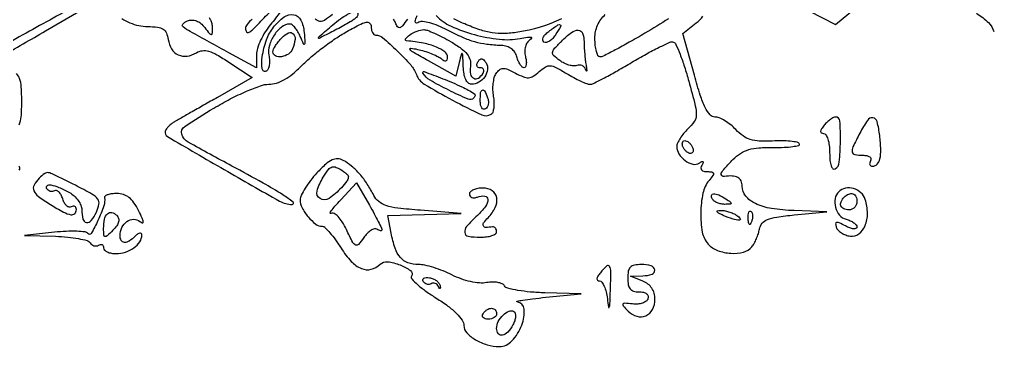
# Model space of a CAD drawing. Extents: x 21 to 741, y 101 to 447.
# Drawn here: x 311.6 to 490, y 109 to 168.8 of the extents above; entities that cross this region are included whole.
import ezdxf

# ---------------------------------------------------------------- set-up
doc = ezdxf.new("R2010")
doc.units = 0

msp = doc.modelspace()

# ---------------------------------------------------------------- linework, layer by layer
for points in [[(308.075393, 161.969443, 0.001503), (312.256882, 164.373829, 0.001571), (316.363041, 166.768612), (326.226082, 172.562509)], [(456.177053, 170.410281), (461.075562, 167.928018), (465.584008, 171.622351, 0.018158)], [(320.24192, 170.430493, 0.006368), (310.321758, 164.96383, 0.006493)], [(359.361639, 170.26619, -0.02589), (357.588894, 167.923275, 0.034384), (356.598077, 166.566523, 0.030698), (355.760488, 165.035673, 0.032007), (355.180352, 163.563043, 0.077978), (355, 162.413651), (355, 159.980752), (349.947692, 162.740376, -0.000724), (342.859544, 166.625338, -0.037764), (341.553382, 167.477959, -0.443406), (341.508739, 168.019371, -0.11347), (342.333635, 168.574533, -0.087532), (343.180584, 168.73899, -0.094654), (344.008188, 168.595584, -0.084869), (344.793657, 168.135731, -0.055981), (345.516241, 167.375425, 0.007839), (346.375421, 166.277023, 0.193608), (346.705613, 166.092831, 0.42059), (346.910357, 166.255009, 0.02146), (346.968197, 167.190983, 0.05494), (346.904946, 167.884397, 0.050225), (346.692116, 168.569749, 0.053584), (346.370692, 169.146366, 0.100745)], [(354.213233, 168.920575, 0.04312), (353.273439, 167.934609, 0.170432), (353, 167.155715, 0.148554), (353.17082, 166.593462, 0.362482), (353.55724, 166.480086, 0.091008), (354.275754, 166.962866, 0.012496), (355.540469, 168.260218, -0.020346), (357.865567, 170.571604, -0.230134)], [(368.913574, 169.728933, -0.027104), (367.478524, 168.690369, -0.181578), (366.632799, 168.507429, -0.141057), (365.761645, 168.90325, -0.014311)], [(387.929752, 169.574776, 0.097436), (390.646602, 167.625543, 0.040545), (394.909949, 166.083571, 0.040421), (399.502331, 165.223211, 0.073591), (403.307421, 165.385087, -0.0112), (404.641751, 165.610062, -0.075458), (405.310749, 165.606052, -0.523585), (405.403084, 165.414657, -0.121602), (405.106601, 165.10096, 0.103926), (404.591506, 164.592725, 0.077843), (404.258628, 163.866175, 0.070732), (404.143267, 163.004059, 0.061972), (404.262982, 162.102358, -0.033655), (404.416708, 161.29649, -0.058783), (404.419274, 160.617568, -0.088456), (404.282664, 160.159953, -0.283293), (404.023012, 160, -0.195045), (403.683202, 160.137799, -0.054916), (403.311617, 160.5875, -0.046569), (402.968443, 161.234346, -0.034746), (402.710251, 162, 0.084366), (402.332153, 162.837404, 0.088091), (401.703105, 163.488507, 0.083206), (400.855605, 163.909316, 0.065645), (399.84362, 164.076511, -0.022499), (397.17453, 164.28412, -0.039345), (395.003083, 164.727157, -0.035414), (392.779073, 165.54078, -0.014745), (389.900772, 166.934703, 0.022793), (388.27585, 167.689603, 0.029935), (386.728466, 168.218722, 0.030501), (385.435685, 168.492439, 0.177128), (384.76417, 168.354249, -0.086718), (384.332166, 168.181415, -0.400481), (384.124123, 168.310194, -0.141934), (384.135867, 168.74023, -0.019802), (384.443515, 169.585955, 0.007717)], [(430.493996, 168.976001, -0.008356), (426.164898, 166.324975, -0.00508), (423.288007, 164.667842, -0.007397), (420.71573, 163.270461, -0.004069), (418.526231, 162.145261, -0.117175), (417.914898, 162, -0.286092), (417.561454, 162.220263, -0.048395), (417.268751, 162.99911, -0.040302), (417.066301, 164.097861, -0.025418), (417, 165.401224, -0.1024), (417.493821, 167.787173, -0.105005), (418.892208, 169.756671, -0.056071)], [(486.927853, 169.973206, -0.055821), (489.101446, 168.267235, -0.129134), (490.071162, 166.638374, -0.065418)], [(330.305548, 169.026595, 0.044717), (331.823586, 168.235176, 0.045573), (333.429984, 167.73805, 0.048408), (335.067425, 167.553396, -0.026751), (336.873205, 167.428519, -0.110149), (337.899383, 167.063272, -0.151534), (338.495882, 166.367401, -0.06687), (338.827564, 165.188851, 0.1036), (339.452242, 163.462855, 0.145369), (340.667882, 162.37854, 0.146024), (342.27391, 162.136394, 0.104856), (343.98912, 162.761132, -0.110231), (345.060854, 163.138643, -0.100786), (346.229003, 163.042876, -0.059894), (347.730102, 162.404081, -0.015701), (349.959243, 161.026982), (354.205177, 158.216059), (347.852588, 154.592056, -0.000177), (345.314666, 153.145424, -0.000217), (342.942932, 151.795998, -0.00018), (340.948144, 150.66314, -0.001569), (340.059519, 150.162584, 0.036185), (339.48491, 149.784316, 0.032598), (338.949181, 149.314726, 0.034119), (338.524769, 148.828583, 0.08212), (338.302448, 148.407344, 0.354652), (338.670932, 147.428011, 0.001534), (349.110367, 141.36416, 0.002877), (359.225115, 135.607637, 0.128615), (361.548268, 135, 0.706822), (361.694345, 135.412669, 0.028566), (359.828025, 136.754416, 0.014627), (356.232497, 138.894791, 0.004114), (350.5, 142.0225, -0.004389), (342.511385, 146.386862, -0.192797), (341.331363, 147.842866, -0.333701), (341.845814, 149.278896, -0.011472), (347.213228, 152.641679, -0.014997), (350.204814, 154.302329, -0.017032), (353.167966, 155.707119, -0.016414), (355.747519, 156.724933, -0.084926), (357.252188, 156.988716, 0.076005), (358.648264, 157.208028, 0.051218), (360.130383, 157.851998, 0.043716), (361.673394, 158.90674, 0.028947), (363.252188, 160.362462, -0.024858), (364.836113, 161.847048, -0.013036), (366.941268, 163.53989, -0.012936), (369.194336, 165.166546, -0.019355), (371.25, 166.457483, -0.008457), (373.791973, 167.863145, -0.063375), (375.077201, 168.349309, -0.235979), (375.715125, 168.201004, -0.223329), (376, 167.595022, 0.04943), (376.060489, 166.984647, 0.069424), (376.240843, 166.468538, 0.089595), (376.506862, 166.121154, 0.186768), (376.819892, 166, -0.178518), (378.116401, 165.521863, -0.015374), (380.773336, 163.10861, -0.019265), (383.254453, 160.51976, -0.094536), (384.286042, 158.787503, 0.170541), (385.734663, 157.019522, 0.014635), (390.895336, 154.083478, 0.012364), (396.260028, 151.403721, 0.253241), (398.006986, 151.504317, 0.173716), (398.330333, 151.909762, 0.049568), (398.516813, 152.705584, 0.043513), (398.56113, 153.708843, 0.034398), (398.440113, 154.788773, -0.038737), (398.321867, 155.933536, -0.034344), (398.373574, 157.130627, -0.035968), (398.573151, 158.204603, -0.08243), (398.907831, 158.953786, -0.068294), (399.528404, 159.659924, -0.173953), (400.15525, 159.90231, -0.109876), (400.988036, 159.738374, -0.019541), (402.425248, 159.040006, 0.026525), (403.894572, 158.351221, 0.111826), (404.849148, 158.194631, 0.12913), (405.703788, 158.474981, 0.04046), (406.781524, 159.302282, -0.044395), (407.922428, 160.163911, -0.15748), (408.800694, 160.384154, -0.105691), (409.844451, 160.087075, -0.014623), (411.815409, 158.966062, 0.012965), (413.128742, 158.213309, 0.015614), (414.401406, 157.577531, 0.01434), (415.495328, 157.110643, 0.093954), (416.078944, 157, 0.115083), (416.745835, 157.155555, 0.005743), (418.761587, 158.178982, 0.008994), (421.139798, 159.475963, 0.006364), (423.764112, 161.013554, -0.009166), (426.383023, 162.528328, -0.013451), (428.743798, 163.754826, -0.008758), (430.734073, 164.679038, -0.186873), (431.371531, 164.70949, -0.209784), (431.826871, 164.297613, -0.011444), (432.594774, 162.476356, -0.0162), (433.41077, 160.196651, -0.010989), (434.197708, 157.553351, -0.00521), (435.375868, 153.069663, -0.066373), (435.573427, 151.343975, -0.147215), (435.192827, 150.159474, -0.05444), (434.035515, 148.81846, 0.03187), (433.256543, 147.994029, 0.032939), (432.597932, 147.085935, 0.034887), (432.137994, 146.227538, 0.105928), (432, 145.58349, 0.143543), (432.396556, 144.230633, 0.092181), (433.524302, 143.030032, 0.099472), (434.926959, 142.379013, 0.200064), (436.110704, 142.568419, -0.025541), (436.600362, 142.837514, -0.297903), (436.806645, 142.811042, -0.337512), (436.847766, 142.620997, -0.028921), (436.595492, 142.154508, 0.105962), (436.428648, 141.686481, 0.210275), (436.536595, 141.315565, 0.160249), (436.921878, 141.076539, 0.059441), (437.563428, 141, -0.031682), (438.441192, 140.944326, -0.316484), (438.698451, 140.709565, -0.213957), (438.613938, 140.299991, -0.016922), (437.917775, 139.400926, 0.121757), (436.784922, 137.058149, 0.048096), (436.382191, 133.47618, 0.047985), (436.666517, 129.932038, 0.140269), (437.733157, 127.75, 0.120341), (439.462372, 126.57236, 0.074189), (441.88201, 126.056023, 0.077201), (444.23753, 126.273254, 0.162098), (445.769947, 127.25, 0.046469), (446.185451, 127.871823, 0.023587), (446.594304, 128.720313, 0.023208), (446.936739, 129.642755, 0.031976), (447.151179, 130.5, -0.129489), (447.639471, 131.540614, -0.122801), (448.58568, 132.230713, -0.060713), (450.299492, 132.694867, -0.011598), (453.508788, 133.081892), (459.5, 133.663785), (453.5, 133.863696, -0.029858), (449.337542, 134.251941, -0.07247), (446.394351, 135.153965, -0.113604), (444.640522, 136.53864, -0.17069), (444, 138.360243, 0.118167), (443.776911, 139.29102, 0.152266), (443.166328, 139.917316, 0.113661), (442.150579, 140.197929, 0.049989), (440.75, 140.118421, -0.219406), (440.234368, 140.264109, -0.344648), (440.147503, 140.693361, -0.068908), (440.788614, 141.627002, -0.01149), (442.294929, 143.204545, -0.052021), (443.698059, 144.342839, -0.07207), (445.166063, 145.022727, -0.056205), (447.030001, 145.357175, -0.019885), (449.744938, 145.426378, 0.013483), (451.690534, 145.451057, 0.025578), (453.250549, 145.593084, 0.029208), (454.325978, 145.811458, 0.503457), (454.439884, 146.097269, 0.211918), (454.030694, 146.37695, 0.019928), (452.796459, 146.553475, 0.022808), (451.244292, 146.641424, 0.015936), (449.491392, 146.604825, -0.023742), (447.11552, 146.592305, -0.065144), (445.466311, 146.879325, -0.079361), (444.138988, 147.538274, -0.049394), (442.827203, 148.683934, 0.034391), (441.871723, 149.57023, 0.03413), (440.80143, 150.319656, 0.036176), (439.776584, 150.840644, 0.099827), (438.986377, 151, -0.217961), (438.085456, 151.412319, -0.063632), (437.222256, 152.71477, -0.037046), (436.307092, 154.978816, -0.010311), (435.214265, 158.648221), (433.107148, 166.296442), (435.553574, 168.220801, 0.053838), (436.798415, 169.437798, 0.086766)], [(382.636885, 168.891968, -0.014172), (381.735546, 167.679746, -0.157093), (381.240768, 167.347418, -0.328659), (380.846914, 167.493536, -0.053565), (380.452127, 168.264158, 0.087047), (380.082506, 168.88069, 0.109231)], [(410.871265, 168.969882, -0.075207), (402.866755, 166.502727, -0.029787), (400.348465, 166.277259, -0.04648), (398.176821, 166.41459, -0.042362), (395.928949, 166.966396, -0.020219), (393.1478, 168.031764, -0.013441), (391.175235, 168.943923, -0.0202)], [(311.506487, 149.564819, 0.095577), (311.901337, 151.057647, 0.017002), (312, 153.958292, 0.015302), (311.919982, 156.572285, 0.071408), (311.615763, 158.044463, 0.127313), (311.008968, 158.932144, 0.103008)], [(311.511081, 141.295979, 0.4593), (311.455056, 142.023155, 0.017086)]]:
    msp.add_lwpolyline(points, format="xyb")
for points in [[(363.734264, 166.491449, -0.002274), (363.87527, 164.579174, -0.21268), (363.782061, 164.323873, -0.531784), (363.62206, 164.352307, -0.004283), (363.016489, 165.75, 0.033763), (362.581412, 166.611226, 0.042349), (362.061877, 167.339063, 0.047833), (361.538181, 167.847505, 0.170378), (361.103653, 168, 0.167173), (359.646772, 167.498894, 0.079117), (358.275125, 166.027495, 0.075555), (357.371108, 164.115181, 0.120493), (357.279485, 162.318299, -0.036865), (357.388815, 161.373342, -0.045806), (357.344564, 160.490088, -0.052552), (357.167505, 159.786741, -0.167953), (356.865891, 159.417116, -0.538159), (356.051384, 159.794458, -0.076199), (356.057126, 162.035839, -0.04714), (356.838288, 165.109514, -0.081034), (358.113121, 167.41668, -0.067578), (360.059412, 169.301405, -0.202063), (361.824456, 169.725158, -0.244599), (363.12577, 168.750368, -0.092753)], [(372.856763, 168.838409, -0.015823), (372.136754, 168.387035, -0.004798), (371.017299, 167.747971, -0.0048), (369.74807, 167.055361, -0.005212), (368.5, 166.406385, -0.002423), (366.47463, 165.392212, -0.66656), (366.36653, 165.486349, -0.13562), (366.572222, 165.79281, -0.000944), (368.983426, 167.857728, -0.019994), (370.38144, 168.956959, -0.02931), (371.700138, 169.797993, -0.028937), (372.803699, 170.332806, -0.241272), (373.340188, 170.289752, -0.177609), (373.559803, 170.010071, -0.160263), (373.558434, 169.640772, -0.107687), (373.312576, 169.226948, -0.057203)], [(409.808323, 166.064683, -0.04703), (409.275687, 165.36728, -0.06681), (408.675275, 164.870579, -0.086711), (408.103001, 164.638856, -0.1937), (407.648358, 164.717327, -0.232344), (407.438864, 165.051004, -0.134714), (407.517745, 165.528359, -0.082941), (407.90212, 166.093731, -0.044239), (408.539639, 166.652643, -0.005728), (410.230219, 167.859349, -0.266674), (410.636925, 167.894922, -0.440907), (410.730552, 167.598857, -0.008501)], [(361.625714, 163.467011, -0.156711), (360.867576, 162.524296, -0.109225), (359.582889, 162.033367, -0.147863), (358.463566, 162.198153, -0.290542), (358, 162.928571, -0.115384), (358.109571, 163.397059, -0.028778), (358.500949, 164.085324, -0.02787), (359.05261, 164.841446, -0.024845), (359.705357, 165.5625, -0.08985), (360.890694, 166.384229, -0.324727), (361.739189, 166.211338, -0.222105), (362.062709, 165.182641, -0.058565)], [(390.649828, 164.75, -0.022848), (392.526916, 163.535904, -0.071486), (393.6113, 162.5, -0.106228), (394.12196, 161.45321, -0.096324), (394.18235, 160.25, 0.08424), (394.218726, 158.860602, 0.224123), (394.792968, 158.081584, 0.276559), (395.646964, 158.120046, 0.10857), (396.5, 159, 0.088621), (396.651081, 159.381806, 0.167455), (396.608064, 159.70625, 0.177706), (396.378351, 159.922582, 0.101261), (396, 160, -0.116231), (395.628633, 160.087511, -0.185647), (395.411318, 160.325112, -0.155459), (395.387886, 160.683609, -0.077755), (395.565983, 161.106763, -0.074339), (395.924617, 161.530843, -0.219308), (396.281746, 161.636883, -0.174318), (396.654843, 161.438684, -0.045967), (397.067798, 160.890301, -0.170512), (397.333444, 159.678482, -0.121351), (396.83498, 158.368108, -0.11197), (395.739299, 157.362076, -0.130676), (394.377555, 157, -0.18791), (393.796143, 157.226504, -0.099441), (393.333712, 157.861285, -0.066731), (393.019633, 158.883512, -0.032122), (392.881685, 160.25, 0.001845), (392.798111, 162.334096, 0.191041), (392.682574, 162.591913, 0.573357), (392.538078, 162.552041, 0.003687), (392.131685, 160.980112), (391.5, 158.460223), (386.5, 161.250816, -0.004077), (383.882335, 162.739909, -0.073122), (383.127151, 163.339867, -0.689291), (383.242555, 163.576627, -0.031599), (384.5, 163.382817, -0.019893), (385.740237, 163.058349, -0.018317), (386.985937, 162.628473, -0.01867), (388.067403, 162.163239, -0.055951), (388.75, 161.739668, 0.035221), (389.31447, 161.35618, 0.166755), (389.692487, 161.281177, 0.277329), (389.920364, 161.463822, 0.088751), (390, 161.90894, 0.232937), (389.503443, 162.916969, 0.067964), (387.959161, 163.800456, 0.04848), (385.584923, 164.50134, 0.024655), (382.5, 164.938802, -0.570385), (382.323068, 165.312192, -0.100404), (383.022075, 165.998803, -0.046754), (384.427209, 166.735473, -0.094302), (385.647926, 166.984687, -0.095253), (386.307889, 166.866915, -0.01341), (387.590755, 166.334564, -0.014897), (389.090097, 165.610384, -0.012172)], [(415.013655, 164.75, 0.011857), (415.04365, 163.743114, 0.007547), (415.124002, 162.573437, 0.00758), (415.237618, 161.427699, 0.013941), (415.370131, 160.5, -0.007826), (415.481555, 159.782714, -0.058294), (415.489131, 159.438406, -0.72458), (415.421077, 159.423025, -0.050434), (415.293826, 159.694574, 0.102717), (415.0408, 160.11463, 0.101621), (414.640605, 160.401167, 0.100146), (414.154742, 160.50941, 0.096797), (413.658656, 160.422508, -0.115586), (413.059237, 160.340325, -0.047672), (412.249496, 160.495355, -0.043802), (411.375892, 160.836193, -0.042985), (410.56915, 161.325778, -0.027366), (409.47135, 162.22464, -0.231231), (409.243677, 162.802171, -0.165192), (409.524258, 163.454161, -0.012896), (410.847844, 164.847844, -0.031721), (412.705344, 166.483508, -0.172182), (413.96064, 166.896071, -0.311387), (414.737068, 166.333261, -0.083635)], [(394.916667, 155.269949, -0.173066), (395.029886, 155.121994, -0.123314), (395.04357, 154.91193, -0.092059), (394.950731, 154.668197, -0.059535), (394.763572, 154.430239, -0.308878), (393.787316, 154.246294, -0.01146), (390.213714, 155.910579, -0.01653), (386.801373, 157.738683, -0.123711), (385.494986, 159.008113, -0.710315), (385.731825, 159.300001, -0.007906), (389.131154, 158.013103, -0.012461), (392.628575, 156.523556, -0.036849)], [(397.349337, 154.532025, -0.066719), (397.493102, 153.926665, -0.072258), (397.466258, 153.321649, -0.081026), (397.279146, 152.809536, -0.126981), (396.956326, 152.473008, -0.214542), (396.594852, 152.42542, -0.177225), (396.280921, 152.660421, -0.099152), (396.068264, 153.193244, -0.045552), (396, 153.940983, -0.020503), (396.063011, 155.476999, -0.275668), (396.377209, 155.917133, -0.395517), (396.794126, 155.769457, -0.027681)], [(459, 149.5, 0.024942), (458.48229, 148.808783, 0.128583), (458.325424, 148.361364, 0.300026), (458.467821, 148.101643, 0.122183), (458.877555, 148, -0.262713), (459.310463, 147.755676, -0.059485), (459.671155, 146.957307, -0.04671), (459.918697, 145.808069, -0.02971), (460, 144.440983, 0.023007), (460.06479, 143.033693, 0.059005), (460.276831, 142.038303, 0.125298), (460.602477, 141.538053, 0.336396), (461, 141.5, 0.234457), (461.772942, 142.742149, 0.020789), (461.979706, 146.534962, 0.019434), (461.882198, 150.287978, 0.395348), (461.122445, 151, 0.117955), (460.700558, 150.899069, 0.036411), (460.136985, 150.559375, 0.034151), (459.54111, 150.074049, 0.031583)], [(465.52568, 148.04966, 0.008875), (464.276848, 145.525878, 0.14416), (464.131906, 144.600705, 0.327891), (464.586006, 144.127344, 0.043145), (466.059017, 144, -0.047867), (466.804599, 143.928459, -0.104212), (467.33165, 143.70625, -0.181468), (467.558599, 143.378123, -0.202618), (467.5, 143, 0.074422), (467.336022, 142.617505, 0.151112), (467.350121, 142.29375, 0.187673), (467.535826, 142.079653, 0.121914), (467.85765, 142, 0.209976), (468.693909, 142.367386, 0.12868), (469.206212, 143.334912, 0.066654), (469.372696, 145.029985, 0.020255), (469.177032, 147.609313, 0.032925), (468.709321, 150.150073, 0.310132), (467.919355, 150.844986, 0.281231), (466.912127, 150.385145, 0.02925)], [(435, 144.881966, -0.117858), (434.920761, 144.550471, -0.186277), (434.70625, 144.357263, -0.154201), (434.382383, 144.338175, -0.076764), (434, 144.5, -0.064269), (433.617474, 144.810561, -0.051777), (433.29375, 145.230237, -0.053414), (433.073533, 145.689814, -0.085235), (433, 146.118034, -0.117858), (433.079239, 146.449529, -0.186277), (433.29375, 146.642737, -0.154201), (433.617617, 146.661825, -0.076764), (434, 146.5, -0.064269), (434.382526, 146.189439, -0.051777), (434.70625, 145.769763, -0.053414), (434.926467, 145.310186, -0.085235)], [(366.060333, 140.755371, 0.023391), (364.892125, 139.385868, 0.026247), (363.90415, 137.963185, 0.02685), (363.200586, 136.677825, 0.111553), (363.004627, 135.821429, 0.122331), (363.358558, 134.379483, 0.053809), (364.461931, 132.737478, 0.05404), (365.84575, 131.412594, 0.165401), (367.058884, 131, -0.199125), (367.545437, 130.79823, -0.01854), (368.447573, 129.825, -0.02158), (369.466027, 128.532271, -0.015258), (370.5, 127, 0.045885), (372.36835, 124.566656, 0.108578), (374.23398, 123.26834, 0.158479), (376.012535, 123.130538, 0.13796), (377.647874, 124.047874, -0.23205), (379.002398, 124.510878, -0.059524), (381.312361, 123.931943, -0.069091), (383.209432, 122.889557, -0.389006), (383.407564, 121.850436, 0.338417), (383.456828, 121.354766, 0.023879), (384.52014, 120.320925, 0.025965), (386.036964, 119.115063, 0.015898), (387.938921, 117.847188, -0.020101), (390.061054, 116.406631, -0.036239), (391.655865, 115.038568, -0.044862), (392.690239, 113.809687, -0.153694), (393, 112.825773, 0.190853), (393.522243, 111.50743, 0.071132), (395.10634, 110.240959, 0.063114), (397.257084, 109.315508, 0.070186), (399.493671, 109, 0.210422), (401.798438, 110.014886, 0.090759), (403.619598, 112.918472, 0.11757), (404.042962, 115.8157, 0.349417), (402.75, 117.172599, -0.832488), (402.744862, 117.286428, -0.017779), (403.776563, 117.486845, -0.009731), (405.587871, 117.736287, -0.004248), (408, 118), (414.5, 118.654802), (407.809017, 118.827401, -0.01498), (405.196692, 118.973185, -0.021147), (402.884866, 119.270711, -0.018031), (401.042523, 119.656349, -0.196166), (400.4418, 120.09417, 0.153449), (399.996908, 120.47866, 0.057295), (399.197672, 120.720394, 0.049909), (398.20451, 120.799525, 0.042189), (397.156075, 120.689504, -0.068547), (395.864465, 120.622274, -0.033321), (394.227915, 120.872115, -0.031357), (392.475216, 121.377637, -0.032073), (390.81313, 122.095334, 0.022881), (389.206369, 122.824446, 0.019988), (387.466269, 123.440504, 0.020466), (385.847539, 123.870027, 0.054665), (384.662283, 124, -0.08459), (382.752525, 124.32542, -0.130187), (381.373418, 125.261797, -0.09811), (380.389798, 126.980481, -0.03426), (379.665713, 129.75), (379.05, 133), (385.775, 133.180158), (392.5, 133.360316), (385.024365, 133.930158, -0.009104), (380.915534, 134.318716, -0.048828), (378.718742, 134.787111, -0.094871), (377.390228, 135.507416, -0.106459), (376.485323, 136.643348, 0.029347), (375.290863, 138.733228, 0.034865), (373.920085, 140.545367, 0.037851), (372.432461, 142.010607, 0.052738), (370.88795, 143.059967, 0.110286), (369.855661, 143.347566, 0.124999), (368.84972, 143.147128, 0.074221), (367.683297, 142.360119, 0.019016)], [(370.960237, 141.045737, -0.0661), (371.652906, 140.46703, -0.223004), (371.824993, 139.918426, -0.131894), (371.537668, 139.233381, -0.01904), (370.555249, 138.06105, -0.061911), (368.295332, 136.112413, -0.287617), (366.649834, 136.066674, -0.341818), (366.09879, 137.447374, -0.069926), (367.240547, 140.013569, -0.02254), (368.199982, 141.40603, -0.164389), (368.861369, 141.855159, -0.181839), (369.623632, 141.787084, -0.028802)], [(315.2, 139.8, 0.072532), (314.260567, 138.539792, 0.228504), (314.21288, 137.514636, 0.134646), (315.044532, 136.465968, 0.021277), (317.25, 134.98904, 0.012127), (319.670095, 133.592833, 0.076568), (321.005158, 133.111258, 0.250696), (321.697056, 133.32371, 0.197928), (322, 134.059017, 0.098514), (321.928451, 134.418634, 0.175782), (321.727399, 134.638471, 0.169704), (321.426205, 134.682695, 0.091039), (321.071996, 134.544496, -0.210564), (320.667763, 134.488145, -0.118141), (320.227421, 134.735466, -0.080874), (319.814444, 135.264887, -0.048471), (319.5, 136, 0.044625), (319.190758, 136.738577, 0.075454), (318.792877, 137.277079, 0.112214), (318.374927, 137.539312, 0.226358), (317.997102, 137.498209, -0.10729), (317.62544, 137.366817, -0.099528), (317.221928, 137.396063, -0.095804), (316.848725, 137.581794, -0.091357), (316.564335, 137.895903, -0.380026), (316.653235, 138.405339, -0.214232), (317.306423, 138.571852, -0.059551), (318.803581, 138.122732, -0.02308), (320.75, 137.166724, -0.058862), (321.61055, 136.551991, -0.052949), (322.339063, 135.733199, -0.056233), (322.835151, 134.844166, -0.099482), (323, 134.023833, 0.058176), (323.199255, 132.317111, 0.302234), (323.858097, 131.70168, 0.277358), (324.737943, 132.049819, 0.053042), (325.670256, 133.581023, 0.064853), (326.141529, 135.04513, 0.21477), (325.905342, 136.005179, 0.101139), (324.851993, 136.9012, 0.009452), (321.821705, 138.49566, 0.001694), (317.81667, 140.490311, 0.066146), (316.877342, 140.808478, 0.209795), (316.199648, 140.65757, 0.038194)], [(378, 130.338909, -0.292828), (377.920716, 130.215142, -0.140459), (377.726349, 130.185319, -0.072716), (377.42601, 130.269094, -0.034107), (377.068422, 130.457713, 0.209054), (376.603615, 130.523879, 0.074173), (375.976476, 130.244686, 0.057882), (375.293332, 129.689362, 0.040421), (374.659334, 128.924018, -0.025172), (373.68763, 127.675463, -0.335138), (373.152602, 127.560099, -0.167761), (372.630301, 128.063329, -0.007125), (371.481154, 130.398472, 0.027753), (370.718854, 131.798648, 0.053687), (369.936645, 132.80377, 0.078941), (369.217162, 133.344674, 0.255994), (368.640242, 133.336521, -0.654033), (368.522633, 133.424646, -0.097845), (368.694561, 133.803782, -0.023754), (369.375722, 134.666554, -0.00846), (370.426349, 135.834125), (373.352697, 138.977574), (375.676349, 134.886714, -0.004469), (376.566718, 133.286045, -0.006583), (377.317427, 131.863316, -0.003352), (377.927503, 130.649269, -0.115244)], [(394, 136.893011, 0.154099), (394.118415, 136.517917, 0.15229), (394.431218, 136.276674, 0.114223), (394.906415, 136.215885, 0.066643), (395.467975, 136.349337, -0.114629), (396.833707, 136.539216, -0.387956), (397.389583, 135.931064, -0.162719), (396.954665, 134.6285, -0.042962), (395.46918, 132.971046, 0.021709), (393.490919, 130.943913, 0.219075), (393.152657, 129.844375, 0.33126), (393.806063, 129.174098, 0.039615), (396, 129, 0.031626), (397.149251, 129.072766, 0.048861), (398.11875, 129.29375, 0.06271), (398.790443, 129.615738, 0.254951), (399, 130, 0.075146), (398.943594, 130.373191, 0.101574), (398.779688, 130.671464, 0.119953), (398.535622, 130.848335, 0.137085), (398.25, 130.881579, -0.037624), (397.027349, 130.781848, -0.288776), (396.560359, 131.072082, -0.280284), (396.612828, 131.628132, -0.036209), (397.428571, 132.571429, 0.083325), (398.749524, 134.425138, 0.156837), (399.006531, 136.226385, 0.208433), (398.169939, 137.502197, 0.145877), (396.5, 138, 0.042346), (395.542888, 137.918794, 0.06197), (394.734375, 137.674822, 0.081387), (394.186274, 137.316301, 0.2103)], [(461.666667, 137.333333, 0.154476), (461.013903, 136.076025, 0.108116), (461.083105, 134.469698, 0.108633), (461.815538, 133.045021, 0.157209), (463, 132.289749, -0.040443), (463.765421, 132.021899, -0.051816), (464.4125, 131.650547, -0.061565), (464.857681, 131.237881, -0.176888), (465, 130.848185, -0.30899), (464.825742, 130.593126, -0.118739), (464.378513, 130.532067, -0.06543), (463.696147, 130.692815, -0.032353), (462.884298, 131.061922, 0.013183), (461.773707, 131.619141, 0.142572), (461.2829, 131.696049, 0.394798), (461.093562, 131.467092, 0.064424), (461.212626, 130.847106, 0.11308), (461.538337, 130.308154, 0.057505), (462.153768, 129.803205, 0.052793), (462.942912, 129.405584, 0.053774), (463.792982, 129.185081, 0.20304), (465.35278, 129.590474, 0.133584), (466.491464, 131.087433, 0.098744), (466.928357, 133.385828, 0.07472), (466.522906, 135.927828, 0.13383), (465.733583, 137.150085, 0.112871), (464.38285, 137.899462, 0.117001), (462.880757, 137.972795, 0.151452)], [(327.143067, 136.25, -0.131697), (327.031503, 134.732711, -0.02366), (325.963686, 132.079251, -0.022081), (324.737073, 129.688585, -0.543786), (324.118579, 129.653627, 0.208536), (323.600364, 129.9562, 0.018736), (322.066083, 130.078946, 0.02188), (320.151983, 130.076287, 0.015297), (318, 129.912997), (312.5, 129.325993), (318.190983, 129.162997, -0.016315), (320.416601, 129.026482, -0.022658), (322.394749, 128.749339, -0.020197), (323.965892, 128.389921, -0.190231), (324.510081, 127.983688, 0.090427), (324.820631, 127.639411, 0.095498), (325.22714, 127.434921, 0.099685), (325.665803, 127.401101, 0.108373), (326.069098, 127.542705, -0.090666), (326.42443, 127.681645, -0.169366), (326.726548, 127.637945, -0.176081), (326.928183, 127.418448, -0.098926), (327, 127.059017, 0.204088), (327.172393, 126.654261, 0.083694), (327.675625, 126.311086, 0.063898), (328.419552, 126.077795, 0.044093), (329.3, 126, 0.078466), (331.006108, 126.269403, 0.07842), (332.54658, 127.05141, 0.088394), (333.623893, 128.166419, 0.149058), (334, 129.4, 0.186338), (333.894442, 129.673409, 0.255088), (333.65, 129.758333, 0.116259), (333.265056, 129.59711, 0.039343), (332.8, 129.2, -0.049477), (331.708254, 128.305303, -0.157112), (330.811133, 128.051236, -0.264834), (330.226382, 128.412556, -0.125537), (330, 129.3, -0.112782), (330.33759, 130.777616, -0.127429), (331.276171, 131.885808, -0.152007), (332.502582, 132.282561, -0.177815), (333.64965, 131.875801, 0.11131), (334.086998, 131.653084, 0.52786), (334.261109, 131.806428, 0.075673), (334.06765, 132.495526, 0.009496), (333.400202, 133.899595, 0.037696), (332.552711, 135.31955, 0.07382), (331.64666, 136.271266, 0.088294), (330.622375, 136.812972, 0.077741), (329.426758, 137, 0.02941), (328.506886, 136.945846, 0.04997), (327.754886, 136.779687, 0.069841), (327.262318, 136.537621, 0.299246)], [(441, 136, -0.010223), (441.842749, 135.430616, -0.295079), (441.935744, 135.199331, -0.343021), (441.761472, 135.046994, -0.012098), (440.809017, 135.015313, -0.053738), (440.116349, 135.083635, -0.049393), (439.433213, 135.298248, -0.052761), (438.859627, 135.617978, -0.101161), (438.5, 136, -0.175918), (438.366526, 136.640978, -0.372932), (438.722292, 136.949198, -0.110887), (439.680839, 136.733972, -0.03301)], [(465, 135.5, -0.099038), (464.885486, 134.927543, -0.097945), (464.559375, 134.440625, -0.097945), (464.072457, 134.114514, -0.099038), (463.5, 134, -0.103678), (462.569797, 134.19498, -0.206496), (462.066255, 134.735179, -0.193059), (462.095775, 135.503522, -0.091649), (462.666667, 136.333333, -0.091649), (463.496478, 136.904225, -0.193059), (464.264821, 136.933745, -0.206496), (464.80502, 136.430203, -0.103678)], [(443, 133, -0.095694), (443.618131, 132.407129, -0.608383), (443.466394, 132.114008, -0.081911), (442.313446, 132.304162, -0.019739), (440.5, 133, -0.014925), (439.658129, 133.391929, -0.152377), (439.384577, 133.656114, -0.491407), (439.464625, 133.838733, -0.051935), (440, 133.914402, -0.053798), (440.682866, 133.865933, -0.029384), (441.5, 133.668473, -0.028934), (442.315929, 133.367204, -0.040566)], [(328.707143, 130.278571, -0.008595), (327.617563, 129.225822, -0.241507), (327.25, 129.121289, -0.341831), (327.035289, 129.368489, -0.014106), (327, 130.619048, -0.049789), (327.166434, 132.286309, -0.147661), (327.703827, 133.288518, -0.25937), (328.487122, 133.511928, -0.139822), (329.390476, 133.009524, -0.121671), (329.729846, 132.447513, -0.137425), (329.747425, 131.818854, -0.096527), (329.412396, 131.10283, -0.038844)], [(445.683114, 131.8125, -0.054073), (445.461564, 131.395823, -0.470617), (445.279315, 131.37858, -0.168741), (445.137993, 131.670344, -0.018894), (445.078947, 132.416667, -0.028489), (445.089945, 133.112848, -0.077125), (445.200665, 133.592839, -0.208169), (445.385309, 133.77538, -0.296942), (445.604167, 133.729167, -0.126455), (445.797407, 133.402231, -0.060344), (445.876576, 132.916927, -0.05415), (445.839148, 132.359369, -0.051402)], [(418, 122.5, 0.03059), (417.534814, 121.864077, 0.112259), (417.366337, 121.397938, 0.259327), (417.479424, 121.11825, 0.171422), (417.814197, 121, -0.23758), (418.249396, 120.78084, -0.053787), (418.680652, 120.045312, -0.044577), (419.044873, 118.994788, -0.030303), (419.276604, 117.75, 0.007658), (419.49197, 116.208172, 0.771397), (419.628407, 116.194126, 0.079275), (419.744871, 116.765572, 0.002289), (419.839963, 119.25, 0.005474), (419.918986, 122.725869, 0.132501), (419.679496, 123.657241, 0.484282), (419.169345, 123.73625, 0.032446)], [(423, 121.5, 0.044871), (423.107898, 120.300102, 0.129561), (423.458333, 119.55, 0.151172), (424.093632, 119.137408, 0.069088), (425.083333, 119, -0.052227), (425.894927, 118.914994, -0.111107), (426.46566, 118.653228, -0.16317), (426.740181, 118.248478, -0.154584), (426.723101, 117.75, -0.154301), (426.377308, 117.292458, -0.072059), (425.708984, 116.949971, -0.061093), (424.839207, 116.766711, -0.050844), (423.893666, 116.781815, 0.009276), (422.45186, 116.925055, 0.278208), (422.138062, 116.768715, 0.338056), (422.165574, 116.449989, 0.011826), (423.076357, 115.495071, 0.124868), (424.683099, 114.538594, 0.176606), (426.329728, 114.639339, 0.172809), (427.550058, 115.78294, 0.119465), (428, 117.639213, 0.066251), (427.853574, 118.739457, 0.0826), (427.424837, 119.675677, 0.082604), (426.716141, 120.422664, 0.066266), (425.75, 120.968838), (423.5, 121.873227), (425.75, 121.936614, 0.072158), (427.46355, 122.234692, 0.357982), (427.951467, 123.001021, 0.304803), (427.297076, 123.758844, 0.066797), (425.5, 124, 0.045527), (424.231486, 123.884257, 0.152009), (423.5, 123.5, 0.152009), (423.115743, 122.768514, 0.045527)], [(388.620791, 120.137627, -0.015489), (388.689097, 119.713498, -0.307127), (388.632737, 119.601789, -0.406631), (388.530107, 119.629625, -0.018483), (388.33959, 119.981231, 0.086252), (388.080524, 120.335296, 0.102386), (387.730749, 120.55604, 0.111184), (387.3455, 120.609332, 0.117936), (386.983688, 120.489919, -0.109027), (386.617132, 120.361746, -0.099774), (386.217988, 120.393628, -0.095311), (385.847666, 120.581107, -0.089874), (385.564335, 120.895903, -0.172277), (385.493301, 121.225341, -0.22878), (385.658583, 121.478359, -0.124747), (386.078187, 121.605456, -0.047944), (386.691028, 121.574842, -0.061734), (387.358335, 121.390849, -0.062026), (387.959374, 121.049705, -0.068057), (388.406954, 120.610421, -0.117586)], [(399, 115, -0.153634), (398.879982, 114.618621, -0.097988), (398.542039, 114.29375, -0.080552), (398.037096, 114.074545, -0.062283), (397.440983, 114, -0.066118), (396.889346, 114.073267, -0.138808), (396.521475, 114.29375, -0.191142), (396.392057, 114.620352, -0.139169), (396.5, 115, -0.06081), (396.806203, 115.382515, -0.051032), (397.2129, 115.70625, -0.053229), (397.653442, 115.926698, -0.089642), (398.059017, 116, -0.105429), (398.418051, 115.923444, -0.099231), (398.723586, 115.70625, -0.096318), (398.928382, 115.381732, -0.092995)], [(401.967521, 112.939312, -0.062693), (401.044373, 111.636935, -0.155424), (400.041423, 111.06192, -0.297158), (399.311081, 111.34142, -0.1582), (399, 112.3, -0.11943), (399.303038, 113.550589, -0.080184), (400.17989, 114.739437, -0.092328), (401.261682, 115.465547, -0.244871), (402.162786, 115.399393, -0.199876), (402.408622, 115.056977, -0.076983), (402.453009, 114.461927, -0.060297), (402.302864, 113.719929, -0.04285)]]:
    msp.add_lwpolyline(points, format="xyb", close=True)

doc.saveas('drawing.dxf')
